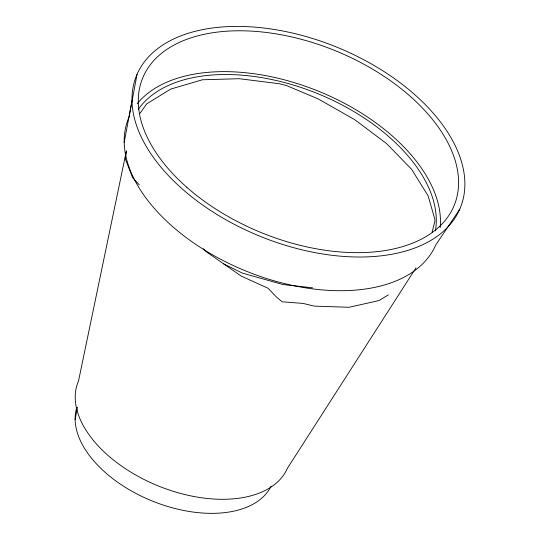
<?xml version="1.0" encoding="UTF-8"?>
<svg xmlns="http://www.w3.org/2000/svg" width="540" height="540" viewBox="0 0 540 540"><rect width="100%" height="100%" fill="white"/><g stroke="black" fill="none" stroke-linecap="round" stroke-linejoin="round"><path stroke-width="0.81" d="M75.134 419.641L77.416 407.322M126.596 151.025L125.199 158.578L132.577 177.66L139.293 184.889M124.207 142.331L131.989 100.838M137.052 74.324L129.019 117.146A166.144 96.95 22.2 0 0 243.547 270.054A166.144 96.95 22.2 0 0 435.632 245.194L459.796 209.115A174.893 102.053 22.2 0 0 253.091 27A174.893 102.053 22.2 0 0 182.392 189.047A174.893 102.053 22.2 0 0 459.796 209.115M126.333 151.139L78.509 381.038A113.198 66.056 22.2 0 0 156.539 485.217A113.198 66.056 22.2 0 0 287.408 468.281L416.036 267.773M432.115 232.085L434.936 221.13L434.795 219.051L428.112 195.845L411.629 169.331L386.519 143.519L354.679 119.657L318.296 98.969L286.531 85.59L279.335 83.727L239.24 78.705L202.406 79.785L170.681 89.087L146.758 103.822L140.002 113.326M388.314 294.901L379.039 300.55L349.076 307.287L314.294 306.126L303.028 303.399L282.17 301.799L276.784 297.351L267.941 288.185L241.184 276.075L206.172 251.674L203.269 248.744M312.586 287.827L282.798 284.513L242.386 273.105L223.681 263.878M138.287 109.445A161.777 94.399 22.2 0 1 318.114 93.818A161.777 94.399 22.2 0 1 435.402 230.857M137.194 103.754A166.144 96.95 22.2 0 1 319.154 91.483A166.144 96.95 22.2 0 1 440.161 227.651M271.154 486.047A104.936 61.236 22.2 0 1 152.408 501.086A104.936 61.236 22.2 0 1 76.788 407.471M186.779 187.259A168.278 98.199 22.2 0 0 453.695 206.564A168.278 98.199 22.2 0 0 254.806 31.34A168.278 98.199 22.2 0 0 186.779 187.259"/></g></svg>
